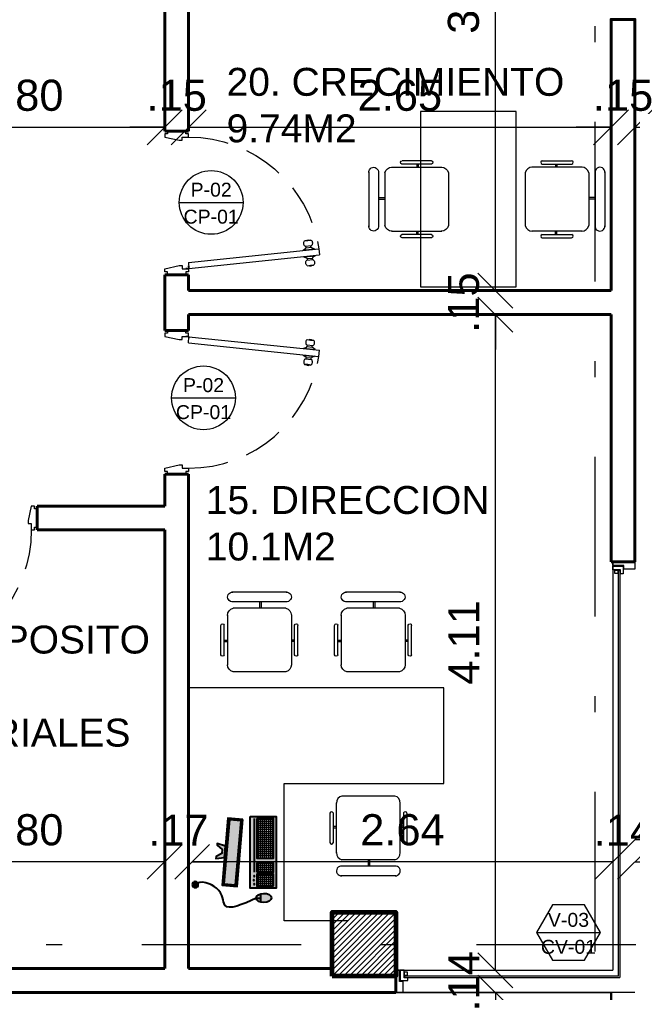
# Model space of a CAD drawing. Header units: inches. Extents: x 99003 to 99155, y 101852 to 101926.
# Drawn here: x 99027.1 to 99030.95, y 101884.76 to 101890.86 of the extents above; entities that cross this region are included whole.
import ezdxf
from ezdxf import colors
from ezdxf.entities.mleader import LeaderData, LeaderLine
from ezdxf.enums import TextEntityAlignment as Align
from ezdxf.math import Vec2, Vec3

# ---------------------------------------------------------------- set-up
doc = ezdxf.new("R2010")
doc.units = ezdxf.units.IN
doc.header["$MEASUREMENT"] = 0
doc.linetypes.add('DASHDOTX2', pattern=[2, 1, -0.5, 0, -0.5])
doc.linetypes.add('HIDDEN', pattern=[0.375, 0.25, -0.125])
for name, color, linetype, lineweight in [('5- 0.18 (muebles fijos)', 3, 'Continuous', 18), ('A-HTCH-251', 251, 'Continuous', 0), ('A-HTCH-253', 253, 'Continuous', 0), ('A-HTCH-254', 254, 'Continuous', 0), ('A-HTCH-255', 255, 'Continuous', 0), ('A_ACHU-1', 253, 'Continuous', 0), ('A_CARP-MAD', 46, 'Continuous', 18), ('A_COLS', 1, 'Continuous', 60), ('A_EJES', 75, 'DASHDOTX2', 5), ('A_MUEB', 3, 'Continuous', 15), ('A_MURO', 7, 'Continuous', 40), ('A_MURO-ANTE', 7, 'Continuous', 30), ('A_PISO-ACHU', 251, 'Continuous', 0), ('A_PISO-GRAN', 250, 'Continuous', 0), ('A_PROY', 16, 'HIDDEN', 5), ('A_PUER', 134, 'Continuous', 18), ('A_TEXT', 154, 'Continuous', 0), ('A_TEXT-DIM', 54, 'Continuous', 13), ('A_TEXT-IDEN', 5, 'Continuous', 18), ('A_TEXT-NOTA', 53, 'Continuous', 20), ('A_VENT', 124, 'Continuous', 18)]:
    doc.layers.add(name, color=color, linetype=linetype, lineweight=lineweight)
doc.styles.add('ARIAL', font='arial.ttf')
doc.styles.add('DIM', font='arial.ttf')
doc.dimstyles.new('BAN_REP_1-125', dxfattribs={"dimtxt": 0.195, "dimasz": 0.2188, "dimexe": 0.15, "dimexo": 0.03, "dimgap": 0.1, "dimtad": 1, "dimzin": 4, "dimdsep": 46, "dimtxsty": 'ARIAL', "dimblk": 'OBLIQUE', "dimcen": 0.1, "dimse1": 1, "dimse2": 1, "dimclrd": 256, "dimclre": 256, "dimclrt": 256, "dimadec": 0, "dimazin": 0, "dimtfac": 1, "dimtix": 1, "dimtofl": 0, "dimtmove": 1, "dimatfit": 3, "dimldrblk": 'OPEN90', "dimfxl": 1, "dimtolj": 1, "dimtzin": 0, "dimlwd": -1, "dimlwe": -1, "dimarcsym": 0})

# ---------------------------------------------------------------- blocks, each defined once
blk = doc.blocks.new('puerta mad .90mt')
at = {"layer": '5- 0.18 (muebles fijos)'}
blk.add_line((19.2271, 37.8497), (19.2271, 37.8497), dxfattribs=at)
at = {"layer": 'A_ACHU-1'}
for p, q in [((19.1836, 37.8284), (19.1728, 37.812)), ((19.1764, 37.7588), (19.1836, 37.8284)), ((19.1866, 37.8281), (19.1836, 37.8284)), ((19.1866, 37.8281), (19.1836, 37.8284)), ((19.2201, 37.7542), (19.2274, 37.8239)), ((19.2244, 37.8242), (19.2274, 37.8239)), ((19.2244, 37.8242), (19.2274, 37.8239)), ((19.2274, 37.8239), (19.2346, 37.8055)), ((19.1201, 37.7942), (19.1213, 37.8055)), ((19.1201, 37.7942), (19.1227, 37.7939)), ((19.1212, 37.7797), (19.1227, 37.7939)), ((19.1213, 37.8055), (19.1239, 37.8052)), ((19.1227, 37.7939), (19.1254, 37.8194)), ((19.1561, 37.776), (19.1602, 37.8158)), ((19.1665, 37.7796), (19.1565, 37.7807)), ((19.1697, 37.8101), (19.1597, 37.8111)), ((19.1663, 37.7775), (19.1699, 37.8123)), ((19.1692, 37.7772), (19.1663, 37.7775)), ((19.1764, 37.7588), (19.1692, 37.7772)), ((19.1728, 37.812), (19.1699, 37.8123)), ((19.2201, 37.7542), (19.231, 37.7707)), ((19.231, 37.7707), (19.2339, 37.7704)), ((19.2339, 37.7704), (19.2375, 37.8052)), ((19.2341, 37.7726), (19.2441, 37.7715)), ((19.2346, 37.8055), (19.2375, 37.8052)), ((19.2373, 37.803), (19.2472, 37.802)), ((19.2436, 37.7669), (19.2477, 37.8067)), ((19.2784, 37.7632), (19.2799, 37.7775)), ((19.2799, 37.7775), (19.2825, 37.803)), ((19.2825, 37.7772), (19.2799, 37.7775)), ((19.2837, 37.7885), (19.2811, 37.7888)), ((19.2825, 37.7772), (19.2837, 37.7885)), ((19.1794, 37.7585), (19.1764, 37.7588)), ((19.2172, 37.7546), (19.2201, 37.7542)), ((19.1037, 37.0339), (19.1036, 37.0174)), ((19.1037, 37.0339), (19.1042, 37.0389)), ((19.1039, 37.0359), (19.1203, 37.0345)), ((19.104, 37.0369), (19.113, 37.0361)), ((19.1204, 37.0355), (19.1203, 37.0345)), ((19.1036, 37.0174), (19.1022, 37.0174))]:
    blk.add_line(p, q, dxfattribs=at)
blk.add_circle((19.1038, 37.0354), 0.00188, dxfattribs=at)
for centre, radius, start, end in [((19.1411, 37.801), 0.0242, 37.63909, 130.43345), ((19.0316, 37.8091), 0.0943, 341.79735, 6.27519), ((19.1404, 37.7944), 0.0242, 217.63909, 310.43345), ((19.2627, 37.7816), 0.0242, 217.63909, 310.43345), ((19.2634, 37.7883), 0.0242, 37.63909, 130.43345), ((19.3722, 37.7736), 0.0943, 161.79735, 186.27519), ((19.1038, 37.0354), 0.000938, 85, 265), ((19.1038, 37.0354), 0.000937, 265, 85)]:
    blk.add_arc(centre, radius, start, end, dxfattribs=at)
at = {"layer": 'A_CARP-MAD'}
for points in [[(19.0653, 36.9024), (19.0823, 36.9024), (19.0823, 36.8854), (19.1023, 36.8854), (19.1223, 36.9754), (19.1223, 36.9954), (19.1023, 36.9954), (19.1023, 37.0354), (19.0823, 37.0354), (19.0823, 37.0184), (19.0653, 37.0184)], [(19.9653, 36.9024), (19.9483, 36.9024), (19.9483, 36.8854), (19.9283, 36.8854), (19.9083, 36.9754), (19.9083, 36.9954), (19.9283, 36.9954), (19.9283, 37.0354), (19.9483, 37.0354), (19.9483, 37.0184), (19.9653, 37.0184)]]:
    blk.add_lwpolyline(points, close=True, dxfattribs=at)
at = {"layer": 'A_PROY'}
blk.add_arc((19.1008, 37.0343), 0.8276, 0.07827, 81.20062, dxfattribs=at)
at = {"layer": 'A_PUER'}
for p, q in [((19.104, 37.0369), (19.1895, 37.8555)), ((19.1418, 37.0336), (19.2274, 37.8522)), ((19.2274, 37.8522), (19.1895, 37.8555)), ((19.1418, 37.0336), (19.104, 37.0369))]:
    blk.add_line(p, q, dxfattribs=at)
blk = doc.blocks.new('Silla7')
for p, q in [((0.1422, 0.2), (0.4578, 0.2)), ((0.3936, 0.2205), (0.2064, 0.2205)), ((0.392, 0.2414), (0.208, 0.2414)), ((0.3, 0.2205), (0.3, 0.2)), ((0.31, 0.2205), (0.31, 0.2)), ((0, -0.1724), (0, 0.1724)), ((0.06, -0.174), (0.06, 0.174)), ((0.1, -0.1656), (0.1, 0.1656)), ((0.5, -0.1656), (0.5, 0.1656)), ((0.06, 0), (0.1, 0)), ((0.06, -0.01), (0.1, -0.01)), ((0.1422, -0.2), (0.4578, -0.2)), ((0.3936, -0.2205), (0.2064, -0.2205)), ((0.392, -0.2414), (0.208, -0.2414)), ((0.3, -0.2205), (0.3, -0.2)), ((0.31, -0.2205), (0.31, -0.2))]:
    blk.add_line(p, q)
for centre, radius, start, end in [((0.0301, 0.1698), 0.0302, 352.05454, 184.94168), ((0.1437, 0.155), 0.045, 88.00082, 166.4156), ((0.2089, 0.2308), 0.0106, 95.19405, 256.20528), ((0.3911, 0.2308), 0.0106, 283.79472, 84.80595), ((0.4563, 0.155), 0.045, 13.5844, 91.99918), ((0.0301, -0.1698), 0.0302, 175.05832, 7.94546), ((0.1437, -0.155), 0.045, 193.5844, 271.99918), ((0.4563, -0.155), 0.045, 268.00082, 346.4156), ((0.2089, -0.2308), 0.0106, 103.79472, 264.80595), ((0.3911, -0.2308), 0.0106, 275.19405, 76.20528)]:
    blk.add_arc(centre, radius, start, end)
blk = doc.blocks.new('_Computador Izquierda')
at = {"layer": 'A-HTCH-251'}
h = blk.add_hatch(dxfattribs=at)
h.set_pattern_fill('NET', color=256, scale=0.004, angle=-180, style=0)
h.set_pattern_definition([(0, (-0.211854, 0.621106), (2e-18, -0.0127), []), (270, (-0.211854, 0.621106), (-0.0127, -2e-18), [])])
h.paths.add_polyline_path([(-0.2119, 0.6211), (-0.1375, 0.6211), (-0.1375, 0.5164), (-0.2119, 0.5164)])
h = blk.add_hatch(dxfattribs=at)
h.set_pattern_fill('NET', color=256, scale=0.004, angle=-180, style=0)
h.set_pattern_definition([(0, (-0.097036, 0.621106), (2e-18, -0.0127), []), (270, (-0.097036, 0.621106), (-0.0127, -2e-18), [])])
h.paths.add_polyline_path([(-0.1251, 0.5164), (-0.1251, 0.5819), (-0.1251, 0.6117), (-0.1251, 0.6211), (-0.069, 0.6211), (-0.069, 0.6117), (-0.069, 0.5819), (-0.069, 0.5164)])
h = blk.add_hatch(dxfattribs=at)
h.set_pattern_fill('NET', color=256, scale=0.004, angle=-180, style=0)
h.set_pattern_definition([(0, (-0.037041, 0.621106), (2e-18, -0.0127), []), (270, (-0.037041, 0.621106), (-0.0127, -2e-18), [])])
h.paths.add_polyline_path([(0.2116, 0.5164), (-0.037, 0.5164), (-0.037, 0.6211), (0.2116, 0.6211)])
h = blk.add_hatch(color=256, dxfattribs=at)
edge = h.paths.add_edge_path()
edge.add_arc((-0.2028, 0.1296), 0.019, 0, 360)
at = {"layer": 'A-HTCH-253'}
blk.add_hatch(color=256, dxfattribs=at).paths.add_polyline_path([(0.1962, 0.4183), (0.2028, 0.3437), (-0.1975, 0.3087), (-0.2041, 0.3833)])
at = {"layer": 'A-HTCH-254'}
h = blk.add_hatch(color=256, dxfattribs=at)
edge = h.paths.add_edge_path()
edge.add_ellipse((-0.2865, 0.5596), major_axis=(-0.0009, -0.0475), ratio=0.611138, start_angle=0, end_angle=360, ccw=False)
blk.add_hatch(color=256, dxfattribs=at).paths.add_polyline_path([(0.0392, 0.3194), (0.0542, 0.2679), (0.0436, 0.2669), (0.0174, 0.2979), (-0.007, 0.2958), (-0.0274, 0.2607), (-0.038, 0.2598), (-0.0322, 0.3131)])
at = {"layer": 'A-HTCH-255'}
for points in [[(0.225, 0.475), (0.225, 0.637), (-0.225, 0.637), (-0.225, 0.475)], [(0.2053, 0.4292), (0.2136, 0.3346), (-0.2066, 0.2978), (-0.2149, 0.3924)]]:
    blk.add_hatch(color=256, dxfattribs=at).paths.add_polyline_path(points)
for points in [[(0.225, 0.475), (0.225, 0.637), (-0.225, 0.637), (-0.225, 0.475)], [(-0.2119, 0.6211), (-0.1375, 0.6211), (-0.1375, 0.5164), (-0.2119, 0.5164)], [(-0.1251, 0.5164), (-0.1251, 0.5819), (-0.1251, 0.5819), (-0.1251, 0.6117), (-0.1251, 0.6117), (-0.1251, 0.6211), (-0.069, 0.6211), (-0.069, 0.6117), (-0.069, 0.6117), (-0.069, 0.5819), (-0.069, 0.5819), (-0.069, 0.5164)], [(0.2116, 0.5164), (-0.037, 0.5164), (-0.037, 0.6211), (0.2116, 0.6211)], [(0.2053, 0.4292), (0.2136, 0.3346), (-0.2066, 0.2978), (-0.2149, 0.3924)], [(0.2035, 0.427), (0.2114, 0.3364), (-0.2048, 0.3), (-0.2127, 0.3906)], [(0.1962, 0.4183), (0.2028, 0.3437), (-0.1975, 0.3087), (-0.2041, 0.3833)], [(0.0392, 0.3194), (0.0542, 0.2679), (0.0436, 0.2669), (0.0174, 0.2979), (-0.007, 0.2958), (-0.0274, 0.2607), (-0.038, 0.2598), (-0.0322, 0.3131)]]:
    blk.add_lwpolyline(points, close=True)
for points in [[(-0.2606, 0.5391), (-0.3132, 0.5401)], [(-0.2874, 0.5121), (-0.2869, 0.5396)], [(0.2116, 0.4987), (-0.1251, 0.4987)]]:
    blk.add_lwpolyline(points)
for centre, radius in [((-0.1995, 0.4987), 0.00292), ((-0.1747, 0.4981), 0.00292), ((-0.1498, 0.4987), 0.00292), ((-0.2028, 0.1296), 0.019)]:
    blk.add_circle(centre, radius)
at = {"extrusion": (-3.44373e-32, 8.59898e-34, -1)}
blk.add_ellipse((-0.2865, 0.5596), major_axis=(-0.0009, -0.0475), ratio=0.611138, start_param=3.141593, end_param=9.424778, dxfattribs=at)
blk.add_open_spline([(-0.2874, 0.5121), (-0.3273, 0.4257), (-0.3902, 0.2893), (-0.227, 0.3137), (-0.1713, 0.1616), (-0.2028, 0.1296)], degree=3, knots=[0, 0, 0, 0, 0.2622874, 0.4139159, 0.5326933, 0.5326933, 0.5326933, 0.5326933])
blk = doc.blocks.new('_Oblique')
at = {"color": 0, "linetype": 'ByBlock', "lineweight": -2}
blk.add_line((-0.5, -0.5), (0.5, 0.5), dxfattribs=at)
blk = doc.blocks.new('*D251')
at = {"layer": 'A_TEXT-DIM', "transparency": 16777216}
blk.add_line((99035.0657, 101885.7131), (99030.9658, 101885.7131), dxfattribs=at)
at = {"layer": 'DEFPOINTS', "color": 0, "transparency": 16777216}
for p in [(99030.9658, 101885.7131), (99030.9658, 101885.4541), (99035.0657, 101885.4541)]:
    blk.add_point(p, dxfattribs=at)
at = {"layer": 'A_TEXT-DIM', "transparency": 16777216, "xscale": 0.2188, "yscale": 0.2188, "zscale": 0.2188, "rotation": 180}
blk.add_blockref('_Oblique', (99030.9658, 101885.7131), dxfattribs=at)
at = {"layer": 'A_TEXT-DIM', "transparency": 16777216, "xscale": 0.2188, "yscale": 0.2188, "zscale": 0.2188}
blk.add_blockref('_Oblique', (99035.0657, 101885.7131), dxfattribs=at)
at = {"layer": 'A_TEXT-DIM', "transparency": 16777216, "insert": (99033.0157, 101885.9127), "char_height": 0.195, "attachment_point": 5, "style": 'ARIAL'}
blk.add_mtext('\\A1;4.10', dxfattribs=at)
blk = doc.blocks.new('_Open90')
at = {"color": 0, "linetype": 'ByBlock', "lineweight": -2}
for p, q in [((-0.5, 0.5), (0, 0)), ((0, 0), (-1, 0)), ((0, 0), (-0.5, -0.5))]:
    blk.add_line(p, q, dxfattribs=at)
blk = doc.blocks.new('*D252')
at = {"layer": 'A_TEXT-DIM', "transparency": 16777216}
for p, q in [((99030.8261, 101885.5749), (99030.6073, 101885.5749)), ((99030.9658, 101885.5749), (99031.1846, 101885.5749))]:
    blk.add_line(p, q, dxfattribs=at)
at = {"layer": 'DEFPOINTS', "color": 0, "transparency": 16777216}
for p in [(99030.8261, 101885.5749), (99030.9658, 101885.4541), (99030.8261, 101885.3699)]:
    blk.add_point(p, dxfattribs=at)
at = {"layer": 'A_TEXT-DIM', "transparency": 16777216, "xscale": 0.2188, "yscale": 0.2188, "zscale": 0.2188}
blk.add_blockref('_Oblique', (99030.8261, 101885.5749), dxfattribs=at)
at = {"layer": 'A_TEXT-DIM', "transparency": 16777216, "xscale": 0.2188, "yscale": 0.2188, "zscale": 0.2188, "rotation": 180}
blk.add_blockref('_Oblique', (99030.9658, 101885.5749), dxfattribs=at)
at = {"layer": 'A_TEXT-DIM', "transparency": 16777216, "insert": (99030.8959, 101885.7728), "char_height": 0.195, "attachment_point": 5, "style": 'ARIAL'}
blk.add_mtext('\\A1;.14', dxfattribs=at)
blk = doc.blocks.new('*D253')
at = {"layer": 'A_TEXT-DIM', "transparency": 16777216}
blk.add_line((99030.8261, 101885.5749), (99028.1882, 101885.5749), dxfattribs=at)
at = {"layer": 'DEFPOINTS', "color": 0, "transparency": 16777216}
for p in [(99028.1882, 101885.5749), (99028.1882, 101885.4945), (99030.8261, 101885.3699)]:
    blk.add_point(p, dxfattribs=at)
at = {"layer": 'A_TEXT-DIM', "transparency": 16777216, "xscale": 0.2188, "yscale": 0.2188, "zscale": 0.2188, "rotation": 180}
blk.add_blockref('_Oblique', (99028.1882, 101885.5749), dxfattribs=at)
at = {"layer": 'A_TEXT-DIM', "transparency": 16777216, "xscale": 0.2188, "yscale": 0.2188, "zscale": 0.2188}
blk.add_blockref('_Oblique', (99030.8261, 101885.5749), dxfattribs=at)
at = {"layer": 'A_TEXT-DIM', "transparency": 16777216, "insert": (99029.5072, 101885.7745), "char_height": 0.195, "attachment_point": 5, "style": 'ARIAL'}
blk.add_mtext('\\A1;2.64', dxfattribs=at)
blk = doc.blocks.new('*D254')
at = {"layer": 'A_TEXT-DIM', "transparency": 16777216}
for p, q in [((99028.0158, 101885.5749), (99027.797, 101885.5749)), ((99028.1882, 101885.5749), (99028.407, 101885.5749))]:
    blk.add_line(p, q, dxfattribs=at)
at = {"layer": 'DEFPOINTS', "color": 0, "transparency": 16777216}
for p in [(99028.0158, 101885.5749), (99028.1882, 101885.4945), (99028.0158, 101885.2712)]:
    blk.add_point(p, dxfattribs=at)
at = {"layer": 'A_TEXT-DIM', "transparency": 16777216, "xscale": 0.2188, "yscale": 0.2188, "zscale": 0.2188}
blk.add_blockref('_Oblique', (99028.0158, 101885.5749), dxfattribs=at)
at = {"layer": 'A_TEXT-DIM', "transparency": 16777216, "xscale": 0.2188, "yscale": 0.2188, "zscale": 0.2188, "rotation": 180}
blk.add_blockref('_Oblique', (99028.1882, 101885.5749), dxfattribs=at)
at = {"layer": 'A_TEXT-DIM', "transparency": 16777216, "insert": (99028.102, 101885.7728), "char_height": 0.195, "attachment_point": 5, "style": 'ARIAL'}
blk.add_mtext('\\A1;.17', dxfattribs=at)
blk = doc.blocks.new('*D255')
at = {"layer": 'A_TEXT-DIM', "transparency": 16777216}
blk.add_line((99028.0158, 101885.5749), (99026.2158, 101885.5749), dxfattribs=at)
at = {"layer": 'DEFPOINTS', "color": 0, "transparency": 16777216}
for p in [(99026.2158, 101885.5749), (99026.2158, 101885.4168), (99028.0158, 101885.2712)]:
    blk.add_point(p, dxfattribs=at)
at = {"layer": 'A_TEXT-DIM', "transparency": 16777216, "xscale": 0.2188, "yscale": 0.2188, "zscale": 0.2188, "rotation": 180}
blk.add_blockref('_Oblique', (99026.2158, 101885.5749), dxfattribs=at)
at = {"layer": 'A_TEXT-DIM', "transparency": 16777216, "xscale": 0.2188, "yscale": 0.2188, "zscale": 0.2188}
blk.add_blockref('_Oblique', (99028.0158, 101885.5749), dxfattribs=at)
at = {"layer": 'A_TEXT-DIM', "transparency": 16777216, "insert": (99027.1158, 101885.7745), "char_height": 0.195, "attachment_point": 5, "style": 'ARIAL'}
blk.add_mtext('\\A1;1.80', dxfattribs=at)
blk = doc.blocks.new('*D290')
at = {"layer": 'A_TEXT-DIM', "transparency": 16777216}
for p, q in [((99030.0904, 101884.8951), (99030.0904, 101885.1139)), ((99030.0904, 101884.7554), (99030.0904, 101884.5366))]:
    blk.add_line(p, q, dxfattribs=at)
at = {"layer": 'DEFPOINTS', "color": 0, "transparency": 16777216}
for p in [(99030.0904, 101884.8951), (99030.1704, 101884.8951), (99030.1704, 101884.7554)]:
    blk.add_point(p, dxfattribs=at)
at = {"layer": 'A_TEXT-DIM', "transparency": 16777216, "xscale": 0.2188, "yscale": 0.2188, "zscale": 0.2188}
for p, rotation in [((99030.0904, 101884.8951), 270), ((99030.0904, 101884.7554), 90)]:
    blk.add_blockref('_Oblique', p, dxfattribs=dict(at, rotation=rotation))
at = {"layer": 'A_TEXT-DIM', "transparency": 16777216, "insert": (99029.8925, 101884.8253), "char_height": 0.195, "attachment_point": 5, "rotation": 90, "style": 'ARIAL'}
blk.add_mtext('\\A1;.14', dxfattribs=at)
blk = doc.blocks.new('*D291')
at = {"layer": 'A_TEXT-DIM', "transparency": 16777216}
blk.add_line((99030.0904, 101884.8951), (99030.0904, 101889.0054), dxfattribs=at)
at = {"layer": 'DEFPOINTS', "color": 0, "transparency": 16777216}
for p in [(99030.0904, 101889.0054), (99030.2164, 101889.0054), (99030.1704, 101884.8951)]:
    blk.add_point(p, dxfattribs=at)
at = {"layer": 'A_TEXT-DIM', "transparency": 16777216, "xscale": 0.2188, "yscale": 0.2188, "zscale": 0.2188}
for p, rotation in [((99030.0904, 101889.0054), 90), ((99030.0904, 101884.8951), 270)]:
    blk.add_blockref('_Oblique', p, dxfattribs=dict(at, rotation=rotation))
at = {"layer": 'A_TEXT-DIM', "transparency": 16777216, "insert": (99029.8925, 101886.9503), "char_height": 0.195, "attachment_point": 5, "rotation": 90, "style": 'ARIAL'}
blk.add_mtext('\\A1;4.11', dxfattribs=at)
blk = doc.blocks.new('*D292')
at = {"layer": 'A_TEXT-DIM', "transparency": 16777216}
for p, q in [((99030.0904, 101889.1554), (99030.0904, 101889.3742)), ((99030.0904, 101889.0054), (99030.0904, 101888.7866))]:
    blk.add_line(p, q, dxfattribs=at)
at = {"layer": 'DEFPOINTS', "color": 0, "transparency": 16777216}
for p in [(99030.0904, 101889.1554), (99030.2164, 101889.1554), (99030.2164, 101889.0054)]:
    blk.add_point(p, dxfattribs=at)
at = {"layer": 'A_TEXT-DIM', "transparency": 16777216, "xscale": 0.2188, "yscale": 0.2188, "zscale": 0.2188}
for p, rotation in [((99030.0904, 101889.1554), 270), ((99030.0904, 101889.0054), 90)]:
    blk.add_blockref('_Oblique', p, dxfattribs=dict(at, rotation=rotation))
at = {"layer": 'A_TEXT-DIM', "transparency": 16777216, "insert": (99029.8908, 101889.0804), "char_height": 0.195, "attachment_point": 5, "rotation": 90, "style": 'ARIAL'}
blk.add_mtext('\\A1;.15', dxfattribs=at)
blk = doc.blocks.new('*D293')
at = {"layer": 'A_TEXT-DIM', "transparency": 16777216}
blk.add_line((99030.0904, 101889.1554), (99030.0904, 101892.9054), dxfattribs=at)
at = {"layer": 'DEFPOINTS', "color": 0, "transparency": 16777216}
for p in [(99030.0904, 101892.9054), (99030.2164, 101892.9054), (99030.2164, 101889.1554)]:
    blk.add_point(p, dxfattribs=at)
at = {"layer": 'A_TEXT-DIM', "transparency": 16777216, "xscale": 0.2188, "yscale": 0.2188, "zscale": 0.2188}
for p, rotation in [((99030.0904, 101892.9054), 90), ((99030.0904, 101889.1554), 270)]:
    blk.add_blockref('_Oblique', p, dxfattribs=dict(at, rotation=rotation))
at = {"layer": 'A_TEXT-DIM', "transparency": 16777216, "insert": (99029.8907, 101891.0304), "char_height": 0.195, "attachment_point": 5, "rotation": 90, "style": 'ARIAL'}
blk.add_mtext('\\A1;3.75', dxfattribs=at)
blk = doc.blocks.new('*D375')
at = {"layer": 'A_TEXT-DIM', "transparency": 16777216}
blk.add_line((99026.2158, 101890.1794), (99028.0158, 101890.1794), dxfattribs=at)
at = {"layer": 'DEFPOINTS', "color": 0, "transparency": 16777216}
for p in [(99028.0158, 101890.5304), (99028.0158, 101890.1794), (99026.2158, 101889.6665)]:
    blk.add_point(p, dxfattribs=at)
at = {"layer": 'A_TEXT-DIM', "transparency": 16777216, "xscale": 0.2188, "yscale": 0.2188, "zscale": 0.2188, "rotation": 180}
blk.add_blockref('_Oblique', (99026.2158, 101890.1794), dxfattribs=at)
at = {"layer": 'A_TEXT-DIM', "transparency": 16777216, "xscale": 0.2188, "yscale": 0.2188, "zscale": 0.2188}
blk.add_blockref('_Oblique', (99028.0158, 101890.1794), dxfattribs=at)
at = {"layer": 'A_TEXT-DIM', "transparency": 16777216, "insert": (99027.1158, 101890.3789), "char_height": 0.195, "attachment_point": 5, "style": 'ARIAL'}
blk.add_mtext('\\A1;1.80', dxfattribs=at)
blk = doc.blocks.new('*D376')
at = {"layer": 'A_TEXT-DIM', "transparency": 16777216}
for p, q in [((99028.0158, 101890.1794), (99027.797, 101890.1794)), ((99028.1658, 101890.1794), (99028.3846, 101890.1794))]:
    blk.add_line(p, q, dxfattribs=at)
at = {"layer": 'DEFPOINTS', "color": 0, "transparency": 16777216}
for p in [(99028.0158, 101890.5304), (99028.1658, 101890.5304), (99028.1658, 101890.1794)]:
    blk.add_point(p, dxfattribs=at)
at = {"layer": 'A_TEXT-DIM', "transparency": 16777216, "xscale": 0.2188, "yscale": 0.2188, "zscale": 0.2188}
blk.add_blockref('_Oblique', (99028.0158, 101890.1794), dxfattribs=at)
at = {"layer": 'A_TEXT-DIM', "transparency": 16777216, "xscale": 0.2188, "yscale": 0.2188, "zscale": 0.2188, "rotation": 180}
blk.add_blockref('_Oblique', (99028.1658, 101890.1794), dxfattribs=at)
at = {"layer": 'A_TEXT-DIM', "transparency": 16777216, "insert": (99028.0908, 101890.3789), "char_height": 0.195, "attachment_point": 5, "style": 'ARIAL'}
blk.add_mtext('\\A1;.15', dxfattribs=at)
blk = doc.blocks.new('*D377')
at = {"layer": 'A_TEXT-DIM', "transparency": 16777216}
blk.add_line((99028.1658, 101890.1794), (99030.8158, 101890.1794), dxfattribs=at)
at = {"layer": 'DEFPOINTS', "color": 0, "transparency": 16777216}
for p in [(99028.1658, 101890.5304), (99030.8158, 101890.1794), (99030.8158, 101889.9645)]:
    blk.add_point(p, dxfattribs=at)
at = {"layer": 'A_TEXT-DIM', "transparency": 16777216, "xscale": 0.2188, "yscale": 0.2188, "zscale": 0.2188, "rotation": 180}
blk.add_blockref('_Oblique', (99028.1658, 101890.1794), dxfattribs=at)
at = {"layer": 'A_TEXT-DIM', "transparency": 16777216, "xscale": 0.2188, "yscale": 0.2188, "zscale": 0.2188}
blk.add_blockref('_Oblique', (99030.8158, 101890.1794), dxfattribs=at)
at = {"layer": 'A_TEXT-DIM', "transparency": 16777216, "insert": (99029.4908, 101890.3789), "char_height": 0.195, "attachment_point": 5, "style": 'ARIAL'}
blk.add_mtext('\\A1;2.65', dxfattribs=at)
blk = doc.blocks.new('*D378')
at = {"layer": 'A_TEXT-DIM', "transparency": 16777216}
for p, q in [((99030.8158, 101890.1794), (99030.597, 101890.1794)), ((99030.9658, 101890.1794), (99031.1846, 101890.1794))]:
    blk.add_line(p, q, dxfattribs=at)
at = {"layer": 'DEFPOINTS', "color": 0, "transparency": 16777216}
for p in [(99030.9658, 101890.1794), (99030.8158, 101889.9645), (99030.9658, 101889.9388)]:
    blk.add_point(p, dxfattribs=at)
at = {"layer": 'A_TEXT-DIM', "transparency": 16777216, "xscale": 0.2188, "yscale": 0.2188, "zscale": 0.2188}
blk.add_blockref('_Oblique', (99030.8158, 101890.1794), dxfattribs=at)
at = {"layer": 'A_TEXT-DIM', "transparency": 16777216, "xscale": 0.2188, "yscale": 0.2188, "zscale": 0.2188, "rotation": 180}
blk.add_blockref('_Oblique', (99030.9658, 101890.1794), dxfattribs=at)
at = {"layer": 'A_TEXT-DIM', "transparency": 16777216, "insert": (99030.8908, 101890.3789), "char_height": 0.195, "attachment_point": 5, "style": 'ARIAL'}
blk.add_mtext('\\A1;.15', dxfattribs=at)
blk = doc.blocks.new('*D379')
at = {"layer": 'A_TEXT-DIM', "transparency": 16777216}
blk.add_line((99030.9658, 101890.1794), (99035.0657, 101890.1794), dxfattribs=at)
at = {"layer": 'DEFPOINTS', "color": 0, "transparency": 16777216}
for p in [(99035.0657, 101890.1794), (99030.9658, 101889.9388), (99035.0657, 101889.8128)]:
    blk.add_point(p, dxfattribs=at)
at = {"layer": 'A_TEXT-DIM', "transparency": 16777216, "xscale": 0.2188, "yscale": 0.2188, "zscale": 0.2188, "rotation": 180}
blk.add_blockref('_Oblique', (99030.9658, 101890.1794), dxfattribs=at)
at = {"layer": 'A_TEXT-DIM', "transparency": 16777216, "xscale": 0.2188, "yscale": 0.2188, "zscale": 0.2188}
blk.add_blockref('_Oblique', (99035.0657, 101890.1794), dxfattribs=at)
at = {"layer": 'A_TEXT-DIM', "transparency": 16777216, "insert": (99033.0157, 101890.3789), "char_height": 0.195, "attachment_point": 5, "style": 'ARIAL'}
blk.add_mtext('\\A1;4.10', dxfattribs=at)
blk = doc.blocks.new('_Open30')
at = {"color": 0, "linetype": 'ByBlock', "lineweight": -2}
for p, q in [((-1, 0.268), (0, 0)), ((0, 0), (-1, -0.268)), ((0, 0), (-1, 0))]:
    blk.add_line(p, q, dxfattribs=at)
blk = doc.blocks.new('DETALLE DE VENTANA')
at = {"layer": 'A_TEXT-IDEN'}
blk.add_line((-0.2, 0), (0.2, 0), dxfattribs=at)
blk.add_line((-0.2, 0), (0.2, 0), dxfattribs=at)
blk.add_lwpolyline([(-0.1, 0.1732), (-0.2, 0), (-0.1, -0.1732), (0.1, -0.1732), (0.2, 0), (0.1, 0.1732)], close=True, dxfattribs=at)
at = {"layer": 'A_TEXT-NOTA', "linetype": 'Continuous', "style": 'ARIAL'}
for tag, p in [('#_VENTANA', (0, 0.0361)), ('DETALLE#', (0, -0.1331))]:
    blk.add_attdef(tag, text='', height=0.0875, dxfattribs=at).set_placement(p, align=Align.CENTER)
blk = doc.blocks.new('DETALLE DE PUERTAS')
at = {"layer": 'A_TEXT-IDEN'}
blk.add_line((-0.2, 0), (0.2, 0), dxfattribs=at)
blk.add_circle((0, 0), 0.2, dxfattribs=at)
at = {"layer": 'A_TEXT-NOTA', "linetype": 'Continuous', "style": 'ARIAL'}
for tag, p in [('#_PUERTA', (0, 0.0361)), ('DETALLE#', (0, -0.1331))]:
    blk.add_attdef(tag, text='', height=0.0875, dxfattribs=at).set_placement(p, align=Align.CENTER)

msp = doc.modelspace()

# ---------------------------------------------------------------- hatches: boundary and pattern name
at = {"layer": 'A_PISO-ACHU'}
h = msp.add_hatch(dxfattribs=at)
h.set_pattern_fill('ANSI31', color=256, scale=0.2)
h.set_pattern_definition([(45, (0, -2e-07), (-0.0176776695297, 0.0176776695297), [])])
h.paths.add_polyline_path([(99029.0651, 101884.8584), (99029.0651, 101885.2584), (99029.4654, 101885.2584), (99029.4654, 101884.8584)])

# ---------------------------------------------------------------- linework, layer by layer
at = {"layer": 'A_CARP-MAD'}
for points in [[(99030.8261, 101887.4322), (99030.8261, 101887.4554), (99030.9658, 101887.4554), (99030.9658, 101887.4089), (99030.8962, 101887.4089), (99030.8962, 101887.4322)], [(99030.8261, 101887.4275), (99030.8913, 101887.4275), (99030.8913, 101887.381), (99030.874, 101887.381), (99030.874, 101887.4043), (99030.8261, 101887.4043)], [(99030.8594, 101887.3842), (99030.8594, 101887.4016), (99030.8365, 101887.4016), (99030.8365, 101887.3842)], [(99029.489, 101884.8951), (99029.4658, 101884.8951), (99029.4658, 101884.7554), (99029.5123, 101884.7554), (99029.5123, 101884.825), (99029.489, 101884.825)], [(99029.4937, 101884.8951), (99029.4937, 101884.8299), (99029.5402, 101884.8299), (99029.5402, 101884.8472), (99029.5169, 101884.8472), (99029.5169, 101884.8951)], [(99029.537, 101884.8617), (99029.5196, 101884.8617), (99029.5196, 101884.8847), (99029.537, 101884.8847)]]:
    msp.add_lwpolyline(points, close=True, dxfattribs=at)
at = {"layer": 'A_COLS'}
msp.add_lwpolyline([(99029.0653, 101884.8584), (99029.0653, 101885.2584), (99029.4653, 101885.2584), (99029.4653, 101884.8584)], close=True, dxfattribs=at)
at = {"layer": 'A_EJES'}
for p, q in [((99030.7155, 101882.9129), (99030.7155, 101894.4633)), ((99030.9715, 101885.0546), (99006.1568, 101885.0546))]:
    msp.add_line(p, q, dxfattribs=at)
at = {"layer": 'A_MUEB'}
msp.add_lwpolyline([(99030.22, 101889.7786), (99030.22, 101889.7786), (99030.22, 101890.2786), (99029.62, 101890.2786), (99029.62, 101889.1786), (99030.22, 101889.1786), (99030.22, 101889.1786), (99030.22, 101889.7786)], close=True, dxfattribs=at)
msp.add_lwpolyline([(99029.1654, 101885.2046), (99028.7658, 101885.2046), (99028.7658, 101886.0654), (99029.7658, 101886.0654), (99029.7658, 101886.6654), (99028.1658, 101886.6654), (99028.1658, 101885.1654), (99028.1658, 101884.9054), (99028.3058, 101884.9054), (99028.7658, 101884.9054)], dxfattribs=at)
at = {"layer": 'A_MURO'}
for p, q in [((99028.0157, 101890.1554), (99028.1657, 101890.1554)), ((99028.0158, 101889.2554), (99028.0158, 101888.9054)), ((99028.1658, 101889.2554), (99028.0158, 101889.2554)), ((99028.1658, 101889.2554), (99028.1658, 101889.1554)), ((99030.8158, 101889.1554), (99028.1658, 101889.1554)), ((99030.8158, 101889.0054), (99028.1658, 101889.0054)), ((99028.1658, 101889.0054), (99028.1658, 101888.9054)), ((99030.8158, 101889.0054), (99030.8158, 101887.4554)), ((99028.1658, 101888.9054), (99028.0158, 101888.9054)), ((99028.0158, 101888.0054), (99028.1658, 101888.0054)), ((99028.0158, 101888.0054), (99028.0158, 101887.8054)), ((99028.1658, 101888.0054), (99028.1658, 101884.9054)), ((99027.2158, 101887.8054), (99027.2158, 101887.6554)), ((99028.0158, 101887.8054), (99027.2158, 101887.8054)), ((99028.0158, 101887.6554), (99027.2158, 101887.6554)), ((99028.0158, 101887.6554), (99028.0158, 101884.9054)), ((99030.9658, 101887.4554), (99030.8158, 101887.4554)), ((99028.0158, 101884.9054), (99026.2158, 101884.9054)), ((99029.0653, 101884.9054), (99028.1658, 101884.9054)), ((99029.4658, 101884.9054), (99029.4653, 101884.9054)), ((99029.4658, 101884.7554), (99029.4658, 101884.9054))]:
    msp.add_line(p, q, dxfattribs=at)
for points in [[(99028.1658, 101890.1554), (99028.1658, 101892.9054), (99029.2663, 101892.9054), (99029.2663, 101893.0554), (99028.0158, 101893.0554), (99028.0158, 101890.1554)], [(99030.8158, 101889.1554), (99030.8158, 101890.8554), (99030.9658, 101890.8554), (99030.9658, 101887.4554)], [(99026.0658, 101884.9054), (99025.9163, 101884.9054), (99025.9163, 101884.7554), (99029.4658, 101884.7554)]]:
    msp.add_lwpolyline(points, dxfattribs=at)
at = {"layer": 'A_MURO-ANTE', "ltscale": 0.5}
msp.add_line((99030.8158, 101881.9054), (99030.8158, 101884.7554), dxfattribs=at)
at = {"layer": 'A_PISO-GRAN', "ltscale": 0.333}
msp.add_lwpolyline([(99010.9158, 101884.7554), (99030.8158, 101884.7554), (99030.8158, 101883.7554), (99010.9158, 101883.7554)], close=True, dxfattribs=at)
at = {"layer": 'A_VENT'}
for p, q in [((99030.8261, 101887.4554), (99030.8261, 101884.8951)), ((99030.8622, 101884.859), (99030.8622, 101887.4016)), ((99030.8622, 101887.4016), (99030.8715, 101887.4016)), ((99030.8715, 101887.4016), (99030.8715, 101884.8497)), ((99029.4658, 101884.8951), (99030.8261, 101884.8951)), ((99030.8622, 101884.859), (99029.5196, 101884.859)), ((99029.5196, 101884.859), (99029.5196, 101884.8497)), ((99029.5196, 101884.8497), (99030.8715, 101884.8497)), ((99030.9658, 101884.7554), (99029.4658, 101884.7554))]:
    msp.add_line(p, q, dxfattribs=at)

# ---------------------------------------------------------------- block references
at = {"color": 1}
for name, p, values in [('DETALLE DE PUERTAS', (99028.307, 101889.7085), {'#_PUERTA': 'P-02', 'DETALLE#': 'CP-01'}), ('DETALLE DE PUERTAS', (99028.2591, 101888.4833), {'#_PUERTA': 'P-02', 'DETALLE#': 'CP-01'}), ('DETALLE DE VENTANA', (99030.5488, 101885.1313), {'DETALLE#': 'CV-01', '#_VENTANA': 'V-03'})]:
    msp.add_blockref(name, p, dxfattribs=at).add_auto_attribs(values)
at = {"extrusion": (0, 0, -1), "zscale": -1, "rotation": 90}
msp.add_blockref('_Computador Izquierda', (-99028.0775, 101885.6347), dxfattribs=at)
at = {"layer": 'A_MUEB', "extrusion": (0, 0, -1), "zscale": -1}
for p, rotation in [((-99029.2963, 101889.7286), 180), ((-99028.6101, 101887.2652), 270), ((-99029.3232, 101887.2652), 270)]:
    msp.add_blockref('Silla7', p, dxfattribs=dict(at, rotation=rotation))
at = {"layer": 'A_MUEB', "extrusion": (0, 0, -1), "xscale": -1, "zscale": -1}
for p, rotation in [((-99030.7763, 101889.7286), 180), ((-99029.2934, 101885.4874), 270)]:
    msp.add_blockref('Silla7', p, dxfattribs=dict(at, rotation=rotation))
at = {"layer": 'A_PUER', "xscale": -1}
for p, rotation in [((98991.1303, 101870.1901), 270), ((99007.2504, 101924.6908), 180)]:
    msp.add_blockref('puerta mad .90mt', p, dxfattribs=dict(at, rotation=rotation))
at = {"layer": 'A_PUER', "rotation": 270}
msp.add_blockref('puerta mad .90mt', (98991.1303, 101907.9708), dxfattribs=at)

# ---------------------------------------------------------------- texts
at = {"layer": 'A_TEXT', "char_height": 0.175, "attachment_point": 1, "style": 'DIM'}
for s, insert, width in [('20. CRECIMIENTO\\P9.74M2', (99028.4039, 101890.5519), 3.61759), ('15. DIRECCION\\P10.1M2', (99028.2736, 101887.9306), 3.61759), ('17. DEPOSITO DE MATERIALES\\P4.5M2', (99026.2522, 101887.0557), 1.830719)]:
    msp.add_mtext(s, dxfattribs=dict(at, insert=insert, width=width))

# ---------------------------------------------------------------- dimensions: what is measured, and where the dimension line sits
at = {"layer": 'A_TEXT-DIM'}
for base, p1, p2, picture, middle in [((99030.0904, 101892.9054), (99030.2164, 101889.1554), (99030.2164, 101892.9054), '*D293', (99029.8907, 101891.0304)), ((99030.0904, 101889.1554), (99030.2164, 101889.0054), (99030.2164, 101889.1554), '*D292', (99029.8908, 101889.0804)), ((99030.0904, 101889.0054), (99030.1704, 101884.8951), (99030.2164, 101889.0054), '*D291', (99029.8925, 101886.9503)), ((99030.0904, 101884.8951), (99030.1704, 101884.7554), (99030.1704, 101884.8951), '*D290', (99029.8925, 101884.8253))]:
    dim = msp.add_linear_dim(base=base, p1=p1, p2=p2, angle=90, dimstyle='BAN_REP_1-125', dxfattribs=at)
    dim.commit()
    dim.dimension.update_dxf_attribs({"geometry": picture, "text_midpoint": middle})
for base, p1, p2, picture, middle in [((99028.0158, 101890.1794), (99026.2158, 101889.6665), (99028.0158, 101890.5304), '*D375', (99027.1158, 101890.3789)), ((99028.1658, 101890.1794), (99028.0158, 101890.5304), (99028.1658, 101890.5304), '*D376', (99028.0908, 101890.3789)), ((99030.8158, 101890.1794), (99028.1658, 101890.5304), (99030.8158, 101889.9645), '*D377', (99029.4908, 101890.3789)), ((99030.9658, 101890.1794), (99030.8158, 101889.9645), (99030.9658, 101889.9388), '*D378', (99030.8908, 101890.3789)), ((99035.0657, 101890.1794), (99030.9658, 101889.9388), (99035.0657, 101889.8128), '*D379', (99033.0157, 101890.3789)), ((99030.9658, 101885.7131), (99035.0657, 101885.4541), (99030.9658, 101885.4541), '*D251', (99033.0157, 101885.9127)), ((99026.2158, 101885.5749), (99028.0158, 101885.2712), (99026.2158, 101885.4168), '*D255', (99027.1158, 101885.7745)), ((99028.0158, 101885.5749), (99028.1882, 101885.4945), (99028.0158, 101885.2712), '*D254', (99028.102, 101885.7728)), ((99028.1882, 101885.5749), (99030.8261, 101885.3699), (99028.1882, 101885.4945), '*D253', (99029.5072, 101885.7745)), ((99030.8261, 101885.5749), (99030.9658, 101885.4541), (99030.8261, 101885.3699), '*D252', (99030.8959, 101885.7728))]:
    dim = msp.add_linear_dim(base=base, p1=p1, p2=p2, dimstyle='BAN_REP_1-125', dxfattribs=at)
    dim.commit()
    dim.dimension.update_dxf_attribs({"geometry": picture, "text_midpoint": middle})

# ---------------------------------------------------------------- leaders
at = {"layer": 'A_TEXT-NOTA'}
ml = msp.add_multileader_mtext('Standard', dxfattribs=at)
ml.set_content('{\\fArial|b0|i0|c0|p32;Piso en adoquin }', color=256, style='ARIAL')
ml.set_leader_properties(color=256, linetype='ByLayer', lineweight=-1)
ml.set_arrow_properties(name='OPEN30')
ml.build(insert=Vec2(0, 0))
ml.multileader.update_dxf_attribs({"leader_type": 0, "dogleg_length": 0.78, "arrow_head_size": 0.195})
ctx = ml.context
ctx.base_point, ctx.char_height, ctx.arrow_head_size, ctx.landing_gap_size, ctx.plane_origin = Vec3(99031.8499, 101887.2895), 0.195, 0.195, 0.09, Vec3(99029.8843, 101884.5977)
ctx.text_align_type = 2
notes = []
notes.append((ctx, [(0, (1, 1, 0), (99031.4585, 101887.2895), (1, 0), 0.3914, [(0, [(99031.0091, 101886.8659)], 0, [])])]))
ctx.mtext.insert, ctx.mtext.width, ctx.mtext.alignment, ctx.mtext.flow_direction = Vec3(99033.854, 101887.4141), 3.450025, 3, 5
for ctx, leaders in notes:
    for number, flags, end, landing, length, lines in leaders:
        leader = LeaderData()
        leader.index, (leader.has_last_leader_line, leader.has_dogleg_vector, leader.attachment_direction) = number, flags
        leader.last_leader_point, leader.dogleg_vector, leader.dogleg_length = Vec3(end), Vec3(landing), length
        for number, points, colour, breaks in lines:
            line = LeaderLine()
            line.index, line.vertices, line.color, line.breaks = number, Vec3.list(points), colors.encode_raw_color(colour), breaks
            leader.lines.append(line)
        ctx.leaders.append(leader)

doc.saveas('drawing.dxf')
